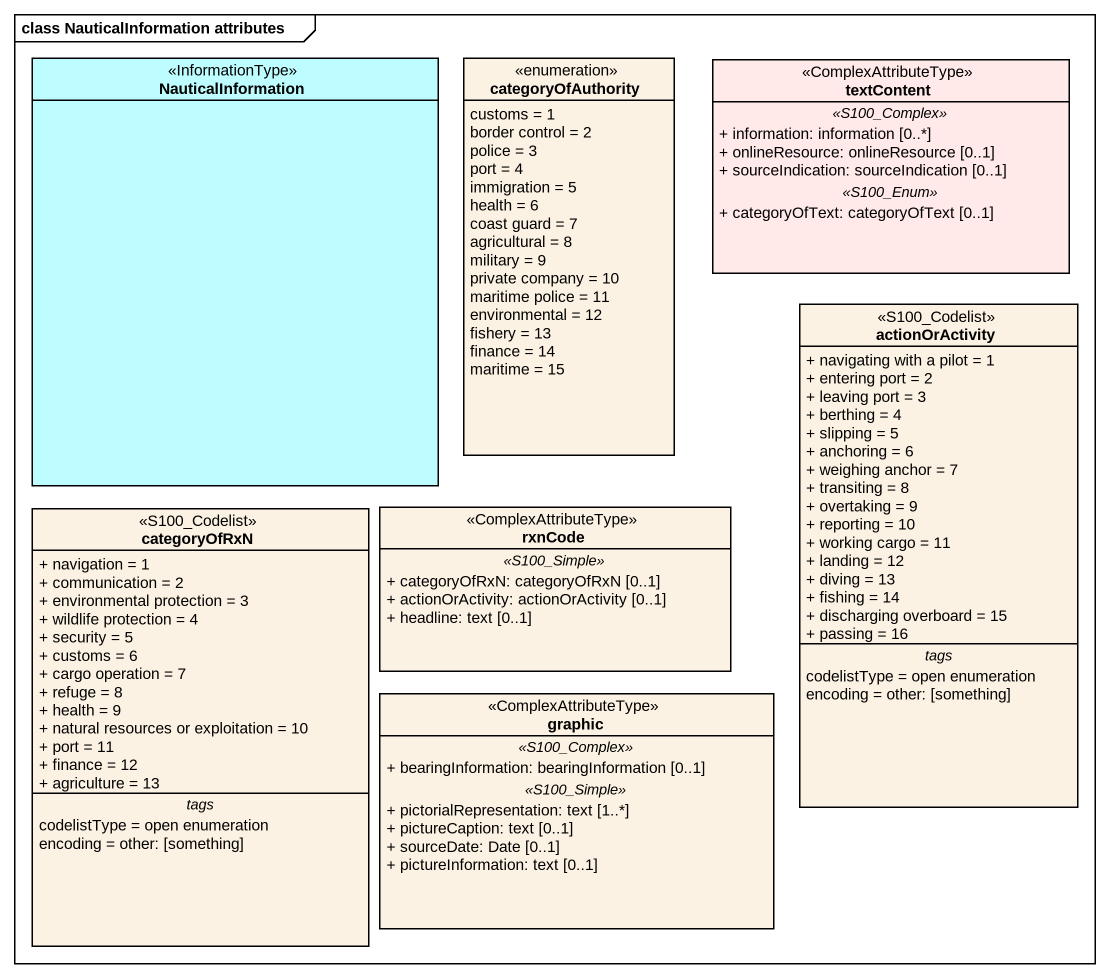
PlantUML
@startuml
mainframe class NauticalInformation attributes
hide circle
hide empty members
skinparam classAttributeIconSize 0
class NauticalInformation <<InformationType>> #BEFDFF
enum categoryOfAuthority #FCF2E3 {
  customs = 1
  border control = 2
  police = 3
  port = 4
  immigration = 5
  health = 6
  coast guard = 7
  agricultural = 8
  military = 9
  private company = 10
  maritime police = 11
  environmental = 12
  fishery = 13
  finance = 14
  maritime = 15
}
class textContent <<ComplexAttributeType>> #FFE9E9 {
  .. <<S100_Complex>> ..
  + information: information [0..*]
  + onlineResource: onlineResource [0..1]
  + sourceIndication: sourceIndication [0..1]
  .. <<S100_Enum>> ..
  + categoryOfText: categoryOfText [0..1]
}
class actionOrActivity <<S100_Codelist>> {
  + navigating with a pilot = 1
  + entering port = 2
  + leaving port = 3
  + berthing = 4
  + slipping = 5
  + anchoring = 6
  + weighing anchor = 7
  + transiting = 8
  + overtaking = 9
  + reporting = 10
  + working cargo = 11
  + landing = 12
  + diving = 13
  + fishing = 14
  + discharging overboard = 15
  + passing = 16
  -- tags --
  codelistType = open enumeration
  encoding = other: [something]
}
class categoryOfRxN <<S100_Codelist>> {
  + navigation = 1
  + communication = 2
  + environmental protection = 3
  + wildlife protection = 4
  + security = 5
  + customs = 6
  + cargo operation = 7
  + refuge = 8
  + health = 9
  + natural resources or exploitation = 10
  + port = 11
  + finance = 12
  + agriculture = 13
  -- tags --
  codelistType = open enumeration
  encoding = other: [something]
}
class rxnCode <<ComplexAttributeType>> {
  .. <<S100_Simple>> ..
  + categoryOfRxN: categoryOfRxN [0..1]
  + actionOrActivity: actionOrActivity [0..1]
  + headline: text [0..1]
}
class graphic <<ComplexAttributeType>> {
  .. <<S100_Complex>> ..
  + bearingInformation: bearingInformation [0..1]
  .. <<S100_Simple>> ..
  + pictorialRepresentation: text [1..*]
  + pictureCaption: text [0..1]
  + sourceDate: Date [0..1]
  + pictureInformation: text [0..1]
}
@enduml
